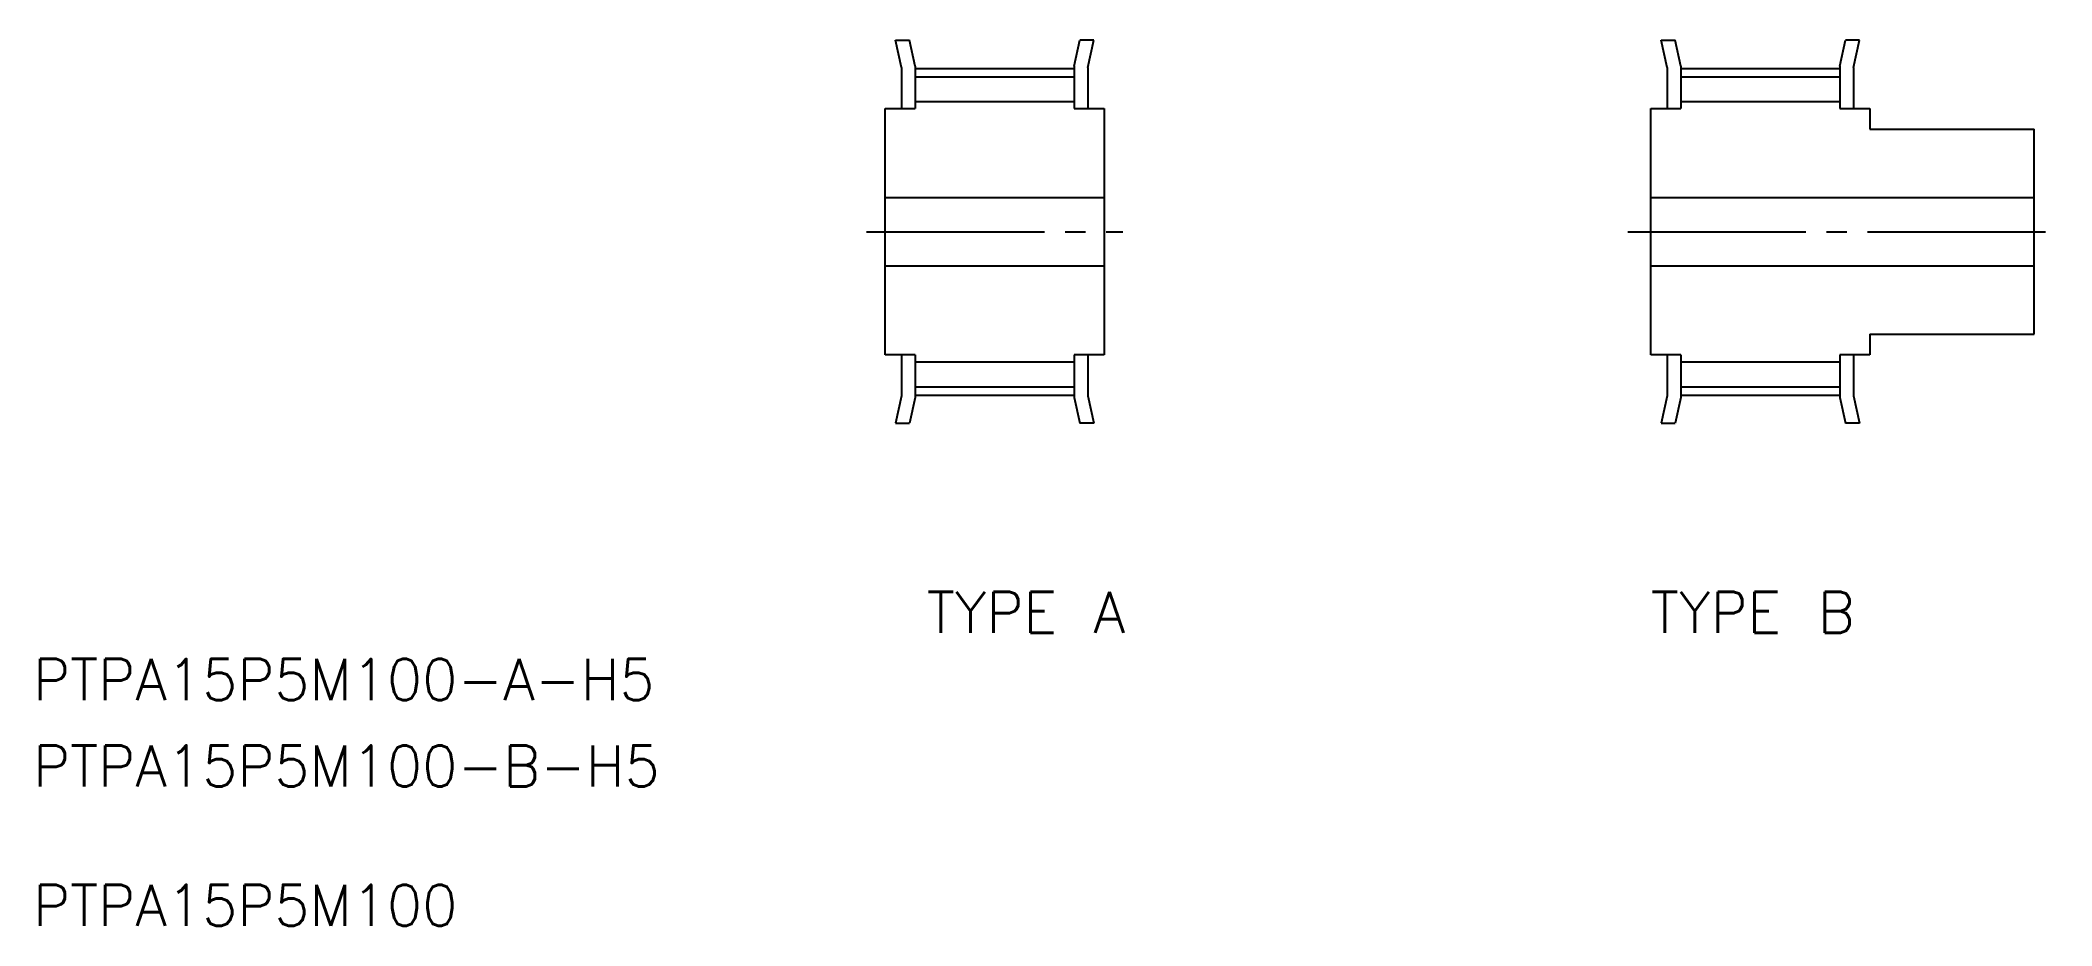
# Model space of a CAD drawing. Extents: x 122 to 269, y 154 to 218.
import ezdxf
from ezdxf.enums import TextEntityAlignment as Align

# ---------------------------------------------------------------- set-up
doc = ezdxf.new("R2010")
doc.units = 0
doc.linetypes.add('CENTER', pattern=[17.5, 13, -1.5, 1.5, -1.5])
doc.layers.get('0').update_dxf_attribs({"linetype": 'CONTINUOUS'})
doc.layers.add('CENTER', color=1, linetype='CENTER')
doc.styles.get("Standard").update_dxf_attribs({"font": 'txt.shx', "bigfont": '@extfont2.shx'})

msp = doc.modelspace()

# ---------------------------------------------------------------- linework, layer by layer
at = {"color": 7, "linetype": 'CONTINUOUS'}
for p, q in [((184.15, 218.48), (185.17, 218.48)), ((184.59, 216.48), (184.15, 218.48)), ((185.59, 216.59), (185.17, 218.48)), ((197.19, 216.59), (197.61, 218.48)), ((198.64, 218.48), (197.61, 218.48)), ((198.19, 216.48), (198.64, 218.48)), ((240.07, 218.48), (241.09, 218.48)), ((240.51, 216.48), (240.07, 218.48)), ((241.51, 216.59), (241.09, 218.48)), ((253.11, 216.59), (253.53, 218.48)), ((254.55, 218.48), (253.53, 218.48)), ((254.11, 216.48), (254.55, 218.48)), ((184.59, 216.48), (184.59, 213.48)), ((185.59, 216.59), (185.59, 213.48)), ((197.19, 216.59), (197.19, 213.48)), ((198.19, 216.48), (198.19, 213.48)), ((240.51, 216.48), (240.51, 213.48)), ((241.51, 216.59), (241.51, 213.48)), ((253.11, 216.59), (253.11, 213.48)), ((254.11, 216.48), (254.11, 213.48)), ((185.59, 215.8), (197.19, 215.8)), ((241.51, 215.8), (253.11, 215.8)), ((183.39, 213.48), (185.59, 213.48)), ((183.39, 195.48), (183.39, 213.48)), ((197.19, 213.48), (199.39, 213.48)), ((199.39, 213.48), (199.39, 195.48)), ((239.31, 213.48), (241.51, 213.48)), ((239.31, 195.48), (239.31, 213.48)), ((253.11, 213.48), (255.31, 213.48)), ((255.31, 213.48), (255.31, 211.98)), ((255.31, 211.98), (267.31, 211.98)), ((267.31, 196.98), (267.31, 211.98)), ((183.39, 206.98), (199.39, 206.98)), ((239.31, 206.98), (267.31, 206.98)), ((183.39, 201.98), (199.39, 201.98)), ((239.31, 201.98), (267.31, 201.98)), ((255.31, 196.98), (267.31, 196.98)), ((255.31, 196.98), (255.31, 195.48)), ((185.59, 195.48), (183.39, 195.48)), ((184.59, 195.48), (184.59, 192.48)), ((185.59, 195.48), (185.59, 192.37)), ((199.39, 195.48), (197.19, 195.48)), ((197.19, 195.48), (197.19, 192.37)), ((198.19, 195.48), (198.19, 192.48)), ((241.51, 195.48), (239.31, 195.48)), ((240.51, 195.48), (240.51, 192.48)), ((241.51, 195.48), (241.51, 192.37)), ((255.31, 195.48), (253.11, 195.48)), ((253.11, 195.48), (253.11, 192.37)), ((254.11, 195.48), (254.11, 192.48)), ((184.59, 192.48), (184.15, 190.48)), ((185.59, 193.15), (197.19, 193.15)), ((198.19, 192.48), (198.64, 190.48)), ((240.51, 192.48), (240.07, 190.48)), ((241.51, 193.15), (253.11, 193.15)), ((254.11, 192.48), (254.55, 190.48)), ((185.59, 192.37), (185.17, 190.48)), ((197.19, 192.37), (197.61, 190.48)), ((241.51, 192.37), (241.09, 190.48)), ((253.11, 192.37), (253.53, 190.48)), ((184.15, 190.48), (185.17, 190.48)), ((198.64, 190.48), (197.61, 190.48)), ((240.07, 190.48), (241.09, 190.48)), ((254.55, 190.48), (253.53, 190.48))]:
    msp.add_line(p, q, dxfattribs=at)
at = {"color": 3, "linetype": 'CONTINUOUS'}
for p, q in [((185.59, 213.99), (197.19, 213.99)), ((241.51, 213.99), (253.11, 213.99)), ((185.59, 194.96), (197.19, 194.96)), ((241.51, 194.96), (253.11, 194.96))]:
    msp.add_line(p, q, dxfattribs=at)
at = {"layer": 'CENTER', "color": 1, "linetype": 'CENTER'}
for p, q in [((185.59, 216.41), (197.19, 216.41)), ((241.51, 216.41), (253.11, 216.41)), ((182.03, 204.48), (200.75, 204.48)), ((237.63, 204.48), (268.59, 204.48)), ((185.59, 192.54), (197.19, 192.54)), ((241.51, 192.54), (253.11, 192.54))]:
    msp.add_line(p, q, dxfattribs=at)

# ---------------------------------------------------------------- texts
at = {"color": 0, "linetype": 'CONTINUOUS'}
for s, p in [('TYPE A', (193.67, 176.67)), ('TYPE B', (246.75, 176.67))]:
    msp.add_text(s, height=3, dxfattribs=at).set_placement(p, align=Align.MIDDLE_CENTER)
at = {"color": 7, "linetype": 'CONTINUOUS'}
for s, p in [('PTPA15P5M100-A-H5', (121.17, 169.35)), ('PTPA15P5M100-B-H5', (121.17, 163.03)), ('PTPA15P5M100', (121.17, 152.85))]:
    msp.add_text(s, height=3, dxfattribs=at).set_placement(p, align=Align.BOTTOM_LEFT)

doc.saveas('drawing.dxf')
